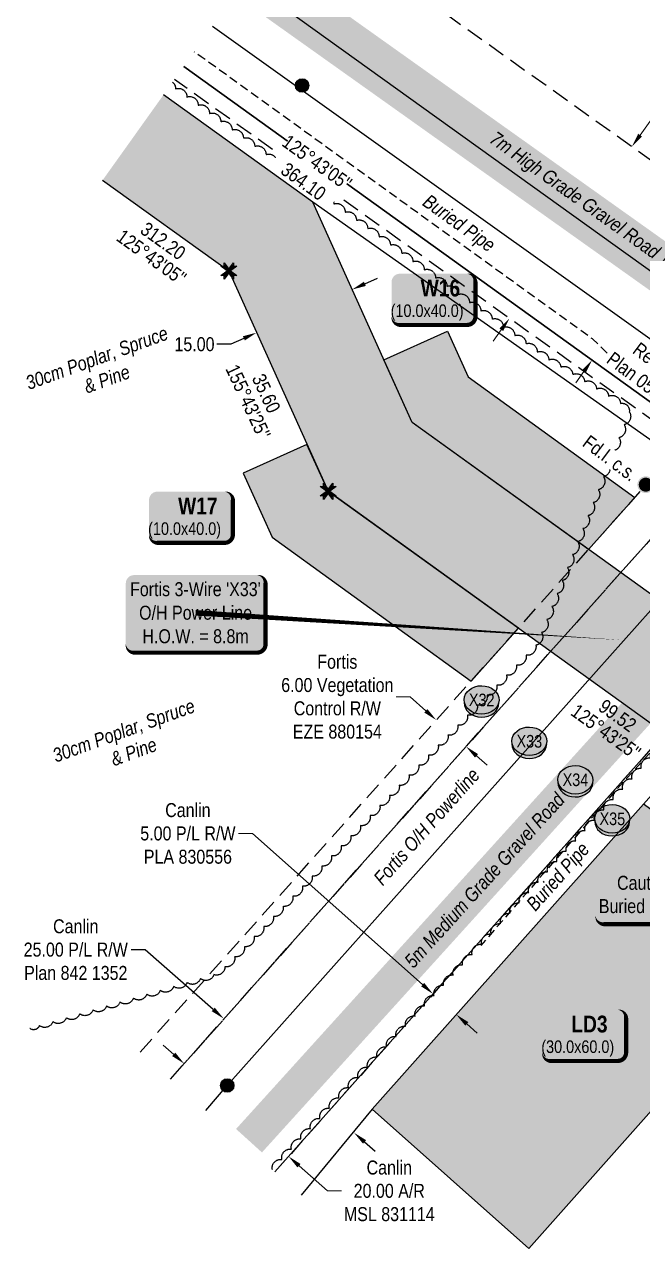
# Model space of a CAD drawing. Extents: x 616011 to 624727, y 5824635 to 5831187.
# Drawn here: x 618796 to 619238, y 5825512 to 5826388 of the extents above; entities that cross this region are included whole.
import ezdxf
from ezdxf.enums import TextEntityAlignment as Align

# ---------------------------------------------------------------- set-up
doc = ezdxf.new("R2010")
doc.units = 0
doc.header["$LTSCALE"] = 5
doc.header["$PDSIZE"] = 0.5
for name, pattern in [('0', [1, 1, 0]), ('foc-ACCESSROAD', [3.75, 2.5, -1.25]), ('foc-FLOWLINE', [3.75, 2.5, -1.25]), ('POWERLINE5', [7.799999999999997, 2.399999999999999, -0.6, 0.6, -0.6, 0.6, -0.6, 2.399999999999999]), ('UG_PIPE', [1.875, 1.25, -0.625])]:
    doc.linetypes.add(name, pattern=pattern)
doc.layers.get('Defpoints').update_dxf_attribs({"color": 9})
for name, color, linetype in [('AS-PIPE-UG', 44, 'UG_PIPE'), ('AS-POWER', 104, 'foc-POWER'), ('AS-POWER-EXISTING', 72, 'POWERLINE5'), ('AS-POWER-T', 104, 'Continuous'), ('AS-ROADS', 254, 'Continuous'), ('C-RW', 13, 'Continuous'), ('C-WS', 13, 'foc-ACCESSROAD'), ('DETAIL-T', 7, 'Continuous'), ('F-EZE', 190, 'foc-FLOWLINE'), ('L-BD', 7, 'Continuous'), ('L-MON', 1, 'Continuous'), ('L-MON-T', 1, 'Continuous'), ('P-CROSSINGS', 250, 'Continuous'), ('P-PROPOSED', 10, 'Continuous'), ('P-PROPOSED-H', 21, 'Continuous'), ('P-TEMP-BLOCKS', 250, 'Continuous'), ('P-TEMP-H', 41, 'Continuous'), ('P-TEMP_WORKSPACE', 46, 'Continuous'), ('P-TXT', 4, 'Continuous'), ('T-BUSH', 110, '0'), ('T-BUSH-T', 110, 'Continuous')]:
    doc.layers.add(name, color=color, linetype=linetype)
for name, color, linetype, lineweight in [('C-AR-T', 13, 'Continuous', 9), ('C-RW-T', 13, 'Continuous', 9), ('F-EZE-T', 190, 'Continuous', 9), ('T-TEXT', 48, 'Continuous', 18)]:
    doc.layers.add(name, color=color, linetype=linetype, lineweight=lineweight)
doc.styles.add('80', font='ARIALN.TTF', dxfattribs={"height": 10})
doc.styles.add('80CG', font='ARIALN.TTF', dxfattribs={"height": 10})
doc.styles.add('80L', font='ARIALN.TTF', dxfattribs={"height": 10})
doc.styles.add('80LS', font='ARIALNI.TTF', dxfattribs={"height": 10})
doc.styles.add('BOLD', font='ARIALNB.TTF')
doc.styles.add('Crossing', font='ARIALN.TTF', dxfattribs={"height": 10})
doc.styles.add('foc-LtypeFont', font='ARIALN.TTF', dxfattribs={"height": 7.349999999999999})
doc.linetypes.add('foc-POWER', pattern='A,6,-1,["P",foc-LtypeFont,S=0.2,R=0,X=-0.625,Y=-0.75],-1.239999999999999,4', length=12.24)
doc.dimstyles.new('Compass 5 000', dxfattribs={"dimscale": 5, "dimtxt": 9, "dimasz": 2, "dimexe": 0.2, "dimexo": 0.0625, "dimgap": 0.5, "dimtad": 0, "dimtih": 1, "dimtoh": 1, "dimzin": 0, "dimdsep": 46, "dimtxsty": '80CG', "dimcen": 0.1, "dimse1": 1, "dimse2": 1, "dimclrd": 256, "dimclrt": 256, "dimaunit": 1, "dimadec": 4, "dimazin": 0, "dimtfac": 0.06, "dimtofl": 0, "dimtmove": 0, "dimatfit": 1, "dimfxl": 0.2, "dimtolj": 1, "dimtzin": 0, "dimlwd": -1, "dimarcsym": 0})

# ---------------------------------------------------------------- blocks, each defined once
blk = doc.blocks.new('*D152')
at = {"layer": 'C-RW', "transparency": 16777216}
for p, q in [((618882.4409046075, 5825726.257462217), (618872.4409046071, 5825726.257462217)), ((618931.2733666138, 5825683.487928683), (618882.4409046075, 5825726.257462217)), ((619039.4724901356, 5825588.722564588), (619046.995116286, 5825582.133930754))]:
    blk.add_line(p, q, dxfattribs=at)
for points in [[(618932.371472253, 5825684.741699709), (618930.1752609746, 5825682.234157658), (618938.7959927637, 5825676.899294849)], [(619040.5705957748, 5825589.976335614), (619038.3743844964, 5825587.468793564), (619031.9498639852, 5825595.311198423)]]:
    blk.add_solid(points, dxfattribs=at)
at = {"layer": 'Defpoints', "color": 0, "transparency": 16777216}
for p in [(618920.7942256103, 5825656.345631109), (619031.9498639852, 5825595.311198423), (619013.9480968318, 5825574.757534682)]:
    blk.add_point(p, dxfattribs=at)
at = {"layer": 'C-RW', "transparency": 16777216, "insert": (618832.9013411696, 5825726.257462217), "char_height": 10, "attachment_point": 5, "style": '80CG'}
blk.add_mtext('\\A1;Canlin\\P25.00 P/L R/W\\PPlan 842 1352', dxfattribs=at)
blk = doc.blocks.new('*U81')
h = blk.add_hatch(color=50)
edge = h.paths.add_edge_path()
edge.add_line((-28.99999999999998, -20), (28.99999999999998, -20))
edge.add_arc((28.99999999999999, -13.99999999999999), 6.000000000000007, 269.9999999999999, 359.9999999999999)
edge.add_line((34.99999999999999, -14), (34.99999999999999, 12.5))
edge.add_arc((28.99999999999999, 12.49999999999999), 6.000000000000007, 6.785183320455494e-14, 90.00000000000007)
edge.add_line((28.99999999999998, 18.5), (-28.99999999999998, 18.5))
edge.add_arc((-28.99999999999999, 12.49999999999999), 6.000000000000007, 89.99999999999993, 179.9999999999999)
edge.add_line((-34.99999999999999, 12.5), (-34.99999999999999, -14))
edge.add_arc((-28.99999999999999, -13.99999999999999), 6.000000000000007, 180, 270.0000000000001)
at = {"color": 240, "flags": 128}
blk.add_lwpolyline([(-28.99999999999998, -20, 3, 3, 0), (28.99999999999998, -20, 3, 3, 0.4142135623730951), (34.99999999999999, -14, 3, 3, 0), (34.99999999999999, 12.5, 3, 0, 0.4142135623730951), (28.99999999999998, 18.5, 0, 0, 0), (-28.99999999999998, 18.5, 0, 0, 0.4142135623730951), (-34.99999999999999, 12.5, 0, 0, 0), (-34.99999999999999, -14, 0, 3, 0.4142135623730951)], format="xyseb", close=True, dxfattribs=at)
at = {"color": 240, "style": '80'}
blk.add_attdef('ENTER_TEXT_001', (-26.84515688949523, -4.918144611186903), '', height=10, dxfattribs=at)
blk = doc.blocks.new('*U90')
h = blk.add_hatch(color=191)
edge = h.paths.add_edge_path()
edge.add_line((-23.99999999999999, -18.16016063373536), (23.99999999999998, -18.16016063373536))
edge.add_arc((23.99999999999998, -12.16016063373536), 6, 270, 360)
edge.add_line((29.99999999999998, -12.16016063373536), (29.99999999999998, 12.5))
edge.add_arc((23.99999999999998, 12.5), 6, 0, 90)
edge.add_line((23.99999999999998, 18.5), (-23.99999999999998, 18.5))
edge.add_arc((-23.99999999999998, 12.5), 6, 90, 180)
edge.add_line((-29.99999999999998, 12.5), (-29.99999999999999, -12.16016063373536))
edge.add_arc((-23.99999999999999, -12.16016063373536), 6, 180, 270)
at = {"color": 250, "flags": 128}
blk.add_lwpolyline([(-23.99999999999999, -18.16016063373536, 3, 3, 0), (23.99999999999998, -18.16016063373536, 3, 3, 0.414213562373095), (29.99999999999998, -12.16016063373536, 3, 3, 0), (29.99999999999998, 12.5, 3, 0, 0.414213562373095), (23.99999999999998, 18.5, 0, 0, 0), (-23.99999999999998, 18.5, 0, 0, 0.414213562373095), (-29.99999999999998, 12.5, 0, 0, 0), (-29.99999999999999, -12.16016063373536, 0, 3, 0.414213562373095)], format="xyseb", close=True, dxfattribs=at)
at = {"flags": 128}
blk.add_lwpolyline([(-23.43896079935862, 14.38076250546212, 0, 7.499999999999999, 0), (-3.398394867633904e-15, -9.860761315262648e-32, 0, 0, 0)], format="xyseb", dxfattribs=at)
at = {"color": 250}
for tag, p, height, style in [('TEMP_AREA_W1_001', (-9.212824010914055, 2.244292974654144), 12, 'BOLD'), ('ENTER_TEXT_001', (-30.65893587994544, -12.47010782646594), 9, '80')]:
    blk.add_attdef(tag, p, '', height=height, dxfattribs=dict(at, style=style))
blk = doc.blocks.new('*U97')
h = blk.add_hatch(color=191)
edge = h.paths.add_edge_path()
edge.add_line((-23.99999999999999, -18.16016063373536), (23.99999999999998, -18.16016063373536))
edge.add_arc((23.99999999999998, -12.16016063373536), 6, 270, 360)
edge.add_line((29.99999999999998, -12.16016063373536), (29.99999999999998, 12.5))
edge.add_arc((23.99999999999998, 12.5), 6, 0, 90)
edge.add_line((23.99999999999998, 18.5), (-23.99999999999998, 18.5))
edge.add_arc((-23.99999999999998, 12.5), 6, 90, 180)
edge.add_line((-29.99999999999998, 12.5), (-29.99999999999999, -12.16016063373536))
edge.add_arc((-23.99999999999999, -12.16016063373536), 6, 180, 270)
at = {"color": 250, "flags": 128}
blk.add_lwpolyline([(-23.99999999999999, -18.16016063373536, 3, 3, 0), (23.99999999999998, -18.16016063373536, 3, 3, 0.414213562373095), (29.99999999999998, -12.16016063373536, 3, 3, 0), (29.99999999999998, 12.5, 3, 0, 0.414213562373095), (23.99999999999998, 18.5, 0, 0, 0), (-23.99999999999998, 18.5, 0, 0, 0.414213562373095), (-29.99999999999998, 12.5, 0, 0, 0), (-29.99999999999999, -12.16016063373536, 0, 3, 0.414213562373095)], format="xyseb", close=True, dxfattribs=at)
at = {"flags": 128}
blk.add_lwpolyline([(-16.64844930622732, 12.98019565401473, 0, 7.5, 0), (-3.398394867633905e-15, -1.97215226305253e-31, 0, 0, 0)], format="xyseb", dxfattribs=at)
at = {"color": 250}
for tag, p, height, style in [('TEMP_AREA_W1_001', (-9.212824010914055, 2.244292974654144), 12, 'BOLD'), ('ENTER_TEXT_001', (-30.65893587994544, -12.47010782646594), 9, '80')]:
    blk.add_attdef(tag, p, '', height=height, dxfattribs=dict(at, style=style))
blk = doc.blocks.new('*D168')
at = {"layer": 'C-AR-T', "transparency": 16777216}
for p, q in [((619236.5455270265, 5826308.983645449), (619254.3902156819, 5826334.003450796)), ((619254.3902156819, 5826334.003450796), (619264.3902156823, 5826334.003450796)), ((619137.2798714023, 5826169.804563696), (619131.4732225207, 5826161.663136993))]:
    blk.add_line(p, q, dxfattribs=at)
for points in [[(619235.1886225762, 5826309.951420262), (619237.9024314769, 5826308.015870636), (619230.7388781449, 5826300.842218746)], [(619135.922966952, 5826170.77233851), (619138.6367758526, 5826168.836788883), (619143.0865202844, 5826177.945990399)]]:
    blk.add_solid(points, dxfattribs=at)
at = {"layer": 'Defpoints', "color": 0, "transparency": 16777216}
for p in [(619243.0877073742, 5826292.034755627), (619143.0865202844, 5826177.945990399), (619155.4353495142, 5826169.138527279)]:
    blk.add_point(p, dxfattribs=at)
at = {"layer": 'C-AR-T', "transparency": 16777216, "insert": (619292.3370096791, 5826334.003450796), "char_height": 10, "attachment_point": 5, "style": '80CG'}
blk.add_mtext('\\A1;Canlin\\P30.18 A/R\\PMSL 4465\\P(Expired)', dxfattribs=at)
blk = doc.blocks.new('*D173')
at = {"layer": 'C-AR-T', "transparency": 16777216}
for p, q in [((618902.9913668954, 5825651.370623374), (618895.5177129954, 5825658.014755927)), ((618992.6094758613, 5825571.699474148), (619012.8884667121, 5825553.671304118)), ((619012.8884667121, 5825553.671304118), (619022.8884667121, 5825553.671304117))]:
    blk.add_line(p, q, dxfattribs=at)
for points in [[(618904.0987223214, 5825652.616232358), (618901.8840114698, 5825650.125014391), (618910.4650207954, 5825644.726490821)], [(618993.7168312874, 5825572.945083132), (618991.5021204357, 5825570.453865165), (618985.1358219613, 5825578.343606701)]]:
    blk.add_solid(points, dxfattribs=at)
at = {"layer": 'Defpoints', "color": 0, "transparency": 16777216}
for p in [(618917.7952951002, 5825652.971951414), (618992.4660962652, 5825586.589067293), (618985.1358219613, 5825578.343606701)]:
    blk.add_point(p, dxfattribs=at)
at = {"layer": 'C-AR-T', "transparency": 16777216, "insert": (619057.1620001369, 5825553.671304118), "char_height": 10, "attachment_point": 5, "style": '80CG'}
blk.add_mtext('\\A1;Canlin\\P20.00 A/R\\PMSL 831114', dxfattribs=at)
blk = doc.blocks.new('*D228')
at = {"layer": 'C-RW-T', "transparency": 16777216}
for p, q in [((619252.5583093464, 5826218.113626015), (619296.6500020376, 5826279.420198083)), ((619296.6500020376, 5826279.420198083), (619306.6500020372, 5826279.420198083)), ((619196.3512686682, 5826139.961466737), (619190.5124990484, 5826131.843045133))]:
    blk.add_line(p, q, dxfattribs=at)
for points in [[(619251.2052390794, 5826219.086754286), (619253.9113796134, 5826217.140497746), (619246.7195397271, 5826209.995204412)], [(619194.9981984012, 5826140.934595007), (619197.7043389352, 5826138.988338467), (619202.1900382875, 5826148.07988834)]]:
    blk.add_solid(points, dxfattribs=at)
at = {"layer": 'Defpoints', "color": 0, "transparency": 16777216}
for p in [(619247.4224675167, 5826209.489658676), (619202.1900382875, 5826148.07988834), (619202.8929660772, 5826147.574342604)]:
    blk.add_point(p, dxfattribs=at)
at = {"layer": 'C-RW-T', "transparency": 16777216, "insert": (619345.7359501948, 5826279.420198083), "char_height": 10, "attachment_point": 5, "style": '80CG'}
blk.add_mtext('\\A1;Canlin\\P15.24 P/L R/W^JPlan 2945 RS\\PPLA 3687', dxfattribs=at)
blk = doc.blocks.new('*D232')
at = {"layer": 'C-RW-T', "transparency": 16777216}
for p, q in [((618959.4015019774, 5825809.379443908), (618949.4015019774, 5825809.379443908)), ((619081.0215622, 5825701.251440927), (618959.4015019774, 5825809.379443908)), ((619112.5771606802, 5825673.196498016), (619120.050604437, 5825666.552129091))]:
    blk.add_line(p, q, dxfattribs=at)
for points in [[(619082.1289570215, 5825702.497014888), (619079.914167379, 5825700.005866968), (619088.4950059569, 5825694.607072003)], [(619113.6845555017, 5825674.442071976), (619111.4697658592, 5825671.950924056), (619105.1037169229, 5825679.840866941)]]:
    blk.add_solid(points, dxfattribs=at)
at = {"layer": 'Defpoints', "color": 0, "transparency": 16777216}
for p in [(619088.4950059569, 5825694.607072003), (619086.6168845184, 5825692.494601263), (619103.2255954854, 5825677.728396202)]:
    blk.add_point(p, dxfattribs=at)
at = {"layer": 'C-RW-T', "transparency": 16777216, "insert": (618913.1156902448, 5825809.379443908), "char_height": 10, "attachment_point": 5, "style": '80CG'}
blk.add_mtext('\\A1;Canlin\\P5.00 P/L R/W\\PPLA 830556', dxfattribs=at)
blk = doc.blocks.new('*D296')
at = {"layer": 'Defpoints', "color": 0, "transparency": 16777216}
for p in [(619090.4151313445, 5825890.097072142), (619090.7923565395, 5825890.521435753), (619111.7344414056, 5825871.145916381)]:
    blk.add_point(p, dxfattribs=at)
at = {"layer": 'F-EZE-T', "transparency": 16777216}
for p, q in [((619072.028830654, 5825907.200704485), (619062.028830654, 5825907.200704485)), ((619083.3183778846, 5825897.165202988), (619072.028830654, 5825907.200704485)), ((619119.5856452556, 5825864.926512757), (619127.0596239106, 5825858.282745523))]:
    blk.add_line(p, q, dxfattribs=at)
for points in [[(619084.425672424, 5825898.410866097), (619082.2110833451, 5825895.919539878), (619090.7923565395, 5825890.521435753)], [(619120.6929397951, 5825866.172175867), (619118.4783507162, 5825863.680849649), (619112.1116666007, 5825871.570279992)]]:
    blk.add_solid(points, dxfattribs=at)
at = {"layer": 'F-EZE-T', "transparency": 16777216, "insert": (619020.0029097805, 5825907.200704485), "char_height": 10, "attachment_point": 5, "style": '80CG'}
blk.add_mtext('\\A1;Fortis\\P6.00 Vegetation\\PControl R/W\\PEZE 880154', dxfattribs=at)
blk = doc.blocks.new('*D141')
at = {"layer": 'Defpoints', "color": 0, "transparency": 16777216}
for p in [(619033.283327227, 5826192.567243824), (618962.2524068486, 5826167.705254971), (618964.940854304, 5826161.744273706)]:
    blk.add_point(p, dxfattribs=at)
at = {"layer": 'P-TXT', "transparency": 16777216}
for p, q in [((619039.7106546187, 5826202.639508215), (619048.8264294653, 5826206.750791341)), ((618943.7619734718, 5826159.365930228), (618933.7619734718, 5826159.365930228)), ((618953.1366320015, 5826163.593971846), (618943.7619734718, 5826159.365930228))]:
    blk.add_line(p, q, dxfattribs=at)
for points in [[(619039.0254407644, 5826204.158804024), (619040.3958684732, 5826201.120212407), (619030.5948797716, 5826198.528225088)], [(618952.4514181472, 5826165.113267655), (618953.821845856, 5826162.074676038), (618962.2524068486, 5826167.705254971)]]:
    blk.add_solid(points, dxfattribs=at)
at = {"layer": 'P-TXT', "transparency": 16777216, "insert": (618917.8240471419, 5826159.365930229), "char_height": 10, "attachment_point": 5, "style": '80CG'}
blk.add_mtext('\\A1;15.00', dxfattribs=at)
blk = doc.blocks.new('*U34')
h = blk.add_hatch(color=255)
edge = h.paths.add_edge_path()
edge.add_line((-43.99999999999999, -28.5), (43.99999999999999, -28.5))
edge.add_arc((43.99999999999999, -22.5), 6, 270, 360)
edge.add_line((49.99999999999999, -22.5), (49.99999999999999, 21))
edge.add_arc((43.99999999999999, 21), 6, 0, 90)
edge.add_line((43.99999999999999, 27), (-43.99999999999999, 27))
edge.add_arc((-43.99999999999999, 21), 6, 90, 180)
edge.add_line((-49.99999999999999, 21), (-49.99999999999999, -22.5))
edge.add_arc((-43.99999999999999, -22.5), 6, 180, 270)
at = {"color": 104, "flags": 128}
blk.add_lwpolyline([(-43.99999999999999, -28.5, 3, 3, 0), (43.99999999999999, -28.5, 3, 3, 0.414213562373095), (49.99999999999999, -22.5, 3, 3, 0), (49.99999999999999, 21, 3, 0, 0.414213562373095), (43.99999999999999, 27, 0, 0, 0), (-43.99999999999999, 27, 0, 0, 0.414213562373095), (-49.99999999999999, 21, 0, 0, 0), (-49.99999999999999, -22.5, 0, 3, 0.414213562373095)], format="xyseb", close=True, dxfattribs=at)
at = {"color": 104, "style": '80'}
blk.add_attdef('ENTER_TEXT_001', (-26.84515688949523, -4.918144611186903), '', height=10, dxfattribs=at)
blk = doc.blocks.new('xing2')
h = blk.add_hatch(color=50)
h.dxf.hatch_style = 1
edge = h.paths.add_edge_path()
edge.add_ellipse((0, 0), major_axis=(-12.5, 0), ratio=0.8162973455633619, start_angle=0, end_angle=360)
h = blk.add_hatch(color=250)
h.dxf.hatch_style = 1
edge = h.paths.add_edge_path()
edge.add_ellipse((0, -2.047489049626165), major_axis=(-12.5, 0), ratio=0.8162973455633619, start_angle=0, end_angle=180)
edge.add_line((12.5, -2.047489049626165), (12.5, 0))
edge.add_ellipse((0, 0), major_axis=(-12.5, 0), ratio=0.8162973455633619, start_angle=0, end_angle=180, ccw=False)
edge.add_line((-12.5, 0), (-12.5, -2.047489049626165))
at = {"color": 250}
blk.add_ellipse((0, 0), major_axis=(-12.5, 0), ratio=0.8162973455633619, dxfattribs=at)
blk.add_ellipse((0, -2.047489049626165), major_axis=(-12.5, 0), ratio=0.8162973455633619, start_param=0, end_param=3.141592653589793, dxfattribs=at)
at = {"color": 250, "style": 'Crossing'}
blk.add_attdef('CROSSING', text='', height=9, dxfattribs=at).set_placement((0.08916442567715421, 0.0199513138486509), align=Align.MIDDLE_CENTER)
at = {"color": 250, "style": 'Crossing', "flags": 1}
for tag, p in [('OWNER', (0.08916442567715421, -12.49201765665748)), ('DESCRIPTION', (0.08916442567715421, -25.770021277247)), ('LOCATION', (0.08916442567715421, -39.30337514164421)), ('DWG_REF', (0.08916442567715421, -52.83672900604233))]:
    blk.add_attdef(tag, text='', height=9, dxfattribs=at).set_placement(p, align=Align.MIDDLE_CENTER)
blk = doc.blocks.new('TEMP')
h = blk.add_hatch(color=255)
h.dxf.hatch_style = 1
h.paths.add_polyline_path([(-5.274161e-10, 0.2514284397220763), (-0.6656854269836912, 1.152061669657268), (-0.6656854269836914, 0.6656854303339061), (-1.152061663105632, 0.6656854303339061), (-0.2514284404497629, 5.273253e-10), (-1.152061661774314, -0.665685419564579), (-0.6656854224511335, -0.6656854195645793), (-0.6656854224511335, -1.152061655686338), (-5.273251e-10, -0.2514284436956587), (0.6656854183820542, -1.152061663420681), (0.6656854183820542, -0.6656854208922597), (1.152061656810019, -0.6656854053035205), (0.2514284429676993, 5.273253e-10), (1.152061671303363, 0.6656854258011663), (0.6656854287749412, 0.6656854258011663), (0.6656854131859291, 1.15206166422904)])
h.paths.add_polyline_path([(0.5656854229146121, 0.8485281473411305), (0.5656854319800914, 0.5656854258011663), (0.8485281444547581, 0.5656854258011663), (0.0831890339399251, 0), (0.8485281399220186, -0.5656854150320215), (0.5656854183820542, -0.5656854240973189), (0.5656854183820542, -0.8485281365719859), (0, -0.08318903609469999), (-0.5656854224511337, -0.8485281320390644), (-0.5656854224511337, -0.5656854195645792), (-0.8485281349258001, -0.5656854195645794), (-0.0831890328488955, 0), (-0.8485281394583584, 0.5656854303339058), (-0.5656854269836913, 0.5656854303339061), (-0.5656854269836913, 0.8485281428085727), (0, 0.0831890306941206)], flags=16)
h = blk.add_hatch(color=1)
h.dxf.hatch_style = 1
h.paths.add_polyline_path([(0, 0.0831890306941205), (-0.5656854269836911, 0.8485281428085727), (-0.5656854269836912, 0.5656854303339061), (-0.8485281394583578, 0.5656854303339061), (-0.0831890328488953, -1e-16), (-0.8485281349258001, -0.5656854195645793), (-0.5656854224511337, -0.5656854195645793), (-0.5656854224511337, -0.848528132039064), (0, -0.08318903609469999), (0.5656854183820542, -0.8485281365719856), (0.5656854183820542, -0.5656854240973191), (0.8485281399220184, -0.5656854150320213), (0.0831890339399251, -1e-16), (0.8485281444547581, 0.5656854258011663), (0.5656854319800914, 0.5656854258011663), (0.5656854229146121, 0.8485281473411308)])
at = {"color": 1}
for p, q in [((-0.0831890328488953, 0), (0.0831890339399252, 0)), ((0, 0.0831890306941205), (0, -0.08318903609469999))]:
    blk.add_line(p, q, dxfattribs=at)
at = {"color": 255, "flags": 128}
blk.add_lwpolyline([(-0.251428440449763, 5.27325e-10), (-1.152061663105632, 0.6656854303339061), (-0.6656854269836914, 0.6656854303339061), (-0.6656854269836914, 1.152061669657268), (-5.274159999999999e-10, 0.2514284397220763), (0.6656854131859291, 1.15206166422904), (0.6656854287749412, 0.6656854258011663), (1.152061671303363, 0.6656854258011663), (0.2514284429676991, 5.27325e-10), (1.152061656810019, -0.6656854053035204), (0.6656854183820542, -0.6656854208922596), (0.6656854183820542, -1.152061663420681), (-5.27325e-10, -0.2514284436956586), (-0.6656854224511335, -1.152061655686338), (-0.6656854224511335, -0.6656854195645793), (-1.152061661774314, -0.6656854195645793)], close=True, dxfattribs=at)
at = {"color": 1, "flags": 128}
blk.add_lwpolyline([(-0.0831890328488953, 0), (-0.8485281394583578, 0.5656854303339061), (-0.5656854269836913, 0.5656854303339061), (-0.5656854269836913, 0.8485281428085727), (0, 0.0831890306941205), (0.5656854229146121, 0.8485281473411305), (0.5656854319800914, 0.5656854258011663), (0.8485281444547581, 0.5656854258011663), (0.0831890339399252, 0), (0.8485281399220184, -0.5656854150320214), (0.5656854183820542, -0.5656854240973189), (0.5656854183820542, -0.8485281365719856), (0, -0.08318903609469999), (-0.5656854224511335, -0.848528132039064), (-0.5656854224511335, -0.5656854195645792), (-0.8485281349258001, -0.5656854195645792)], close=True, dxfattribs=at)
blk = doc.blocks.new('POWERPOLE')
h = blk.add_hatch(color=255)
edge = h.paths.add_edge_path()
edge.add_arc((0, 0), 0.9600000000000002, 0, 360)
at = {"linetype": 'Continuous'}
for p, q in [((0.678822509938982, -0.678822509938982), (-0.678822509938982, 0.678822509938982)), ((-0.678822509938982, -0.678822509938982), (0.678822509938982, 0.678822509938982))]:
    blk.add_line(p, q, dxfattribs=at)
blk.add_circle((0, 0), 0.9600000000000002, dxfattribs=at)
blk = doc.blocks.new('fdia')
at = {"color": 255, "const_width": 1}
blk.add_lwpolyline([(-0.5, 0, 1), (0.5, 0, 1)], format="xyb", close=True, dxfattribs=at)
blk = doc.blocks.new('Fdiaa')
blk.add_blockref('fdia', (0, 0))
blk = doc.blocks.new('fdib')
at = {"color": 1, "const_width": 1.6}
blk.add_lwpolyline([(-0.3999999999996362, 0, 0.9999999999999998), (0.3999999999996362, 0, 1)], format="xyb", close=True, dxfattribs=at)
at = {"color": 1}
blk.add_circle((0, 0), 0.8, dxfattribs=at)
blk = doc.blocks.new('Fdibb')
blk.add_blockref('fdib', (0, 0))
blk = doc.blocks.new('fdicc')
for name in ['Fdibb', 'Fdiaa']:
    blk.add_blockref(name, (0, 0))
blk = doc.blocks.new('FDI')
blk.add_blockref('fdicc', (0, 0))

msp = doc.modelspace()

# ---------------------------------------------------------------- hatches: boundary and pattern name
at = {"layer": 'AS-ROADS'}
h = msp.add_hatch(color=256, dxfattribs=at)
h.dxf.hatch_style = 1
edge = h.paths.add_edge_path()
edge.add_line((619735.1523851779, 5825848.751365203), (619755.4901592046, 5825877.236172318))
edge.add_line((619755.4901592046, 5825877.23617231), (619377.9305578265, 5826145.242130741))
edge.add_line((619377.9305578265, 5826145.242130741), (618966.9332777235, 5826437.730992653))
edge.add_line((618966.9332777235, 5826437.730992653), (618946.6098331815, 5826409.236099456))
edge.add_line((618946.6098331824, 5826409.236099463), (619357.6455138787, 5826116.719909518))
edge.add_arc((619367.7940174525, 5826130.980309402), 17.50288918608224, 234.5622035235367, 234.6314328264237)
edge.add_line((619357.6627518273, 5826116.707657701), (619735.1523851779, 5825848.751365201))
h = msp.add_hatch(color=256, dxfattribs=at)
h.dxf.hatch_style = 1
edge = h.paths.add_edge_path()
edge.add_line((618966.0875502517, 5825581.207129604), (619136.9975502519, 5825769.927129604))
edge.add_line((619136.9975502519, 5825769.92712961), (619281.6030156174, 5825929.72950587))
edge.add_line((619281.603015617, 5825929.729505862), (619340.869907465, 5825991.340454436))
edge.add_line((619340.8699074648, 5825991.340454436), (619435.8168574456, 5826078.431238449))
edge.add_line((619435.816857446, 5826078.431238449), (619418.917829532, 5826096.854670691))
edge.add_line((619418.9178295317, 5826096.854670699), (619323.682829531, 5826009.499670699))
edge.add_arc((619332.1323434934, 5826000.287954583), 12.50000000030686, 132.5288309984537, 136.1109375330897)
edge.add_line((619323.123800166, 5826008.9537579), (619263.4538001659, 5825946.923757898))
edge.add_arc((619272.4623434828, 5825938.257954567), 12.49999999918378, 136.1109374690308, 137.8579968210868)
edge.add_line((619263.1937915329, 5825946.645084272), (619118.467136726, 5825786.708779537))
edge.add_line((619118.4671367258, 5825786.708779535), (618947.5571367256, 5825597.988779536))
edge.add_line((618947.5571367256, 5825597.988779544), (618966.0875502515, 5825581.20712961))
at = {"layer": 'P-PROPOSED-H'}
h = msp.add_hatch(color=256, dxfattribs=at)
h.dxf.hatch_style = 1
h.paths.add_polyline_path([(618852.088988358, 5826276.727222428), (618942.3554991357, 5826211.821830092), (619013.4501663878, 5826054.186619957), (619417.2787418144, 5825763.746924391), (619539.710967065, 5825751.474190819), (619622.9469888442, 5825691.609569303), (619666.5114773491, 5825752.625563629), (619567.1771493909, 5825824.068333474), (619444.7449241315, 5825836.341067046), (619073.5336493585, 5826103.3219005), (619002.4370926893, 5826260.961299966), (618895.6229779324, 5826337.765110874)])
at = {"layer": 'P-TEMP-H'}
h = msp.add_hatch(color=256, dxfattribs=at)
h.dxf.hatch_style = 1
h.paths.add_polyline_path([(619199.6985796869, 5826012.58215055), (619073.5336493589, 5826103.3219005), (619053.3137809602, 5826148.154562718), (619098.8754295699, 5826168.703209464), (619113.5893046681, 5826136.078754181), (619232.7499356928, 5826049.77904247)])
h = msp.add_hatch(color=256, dxfattribs=at)
h.dxf.hatch_style = 1
h.paths.add_polyline_path([(619115.7696455704, 5825918.462594727), (619149.4904428071, 5825956.344369871), (619013.4501663877, 5826054.186619954), (618998.3058137415, 5826087.765554992), (618952.7441651286, 5826067.216908239), (618973.3945110771, 5826021.429766261)])
h = msp.add_hatch(color=256, dxfattribs=at)
h.dxf.hatch_style = 1
h.paths.add_polyline_path([(619361.3066737858, 5825742.437398468), (619238.9293304512, 5825830.453057856), (619044.8825382888, 5825612.067538215), (619156.9703391939, 5825512.471748874)])

# ---------------------------------------------------------------- linework, layer by layer
at = {"layer": 'AS-PIPE-UG', "flags": 128}
for points in [[(619529.6573434877, 5825916.892954576), (619494.9373434875, 5825922.222954567), (619470.9273434873, 5825924.70795457), (619453.6473434875, 5825925.737954571), (619438.7323434874, 5825933.00795457), (619404.8773434875, 5825948.27795457), (619379.0073434878, 5825965.177954569), (619360.4123434871, 5825986.272954571), (619314.7623434882, 5826041.952954578), (619305.8973434875, 5826056.412954568), (619265.752343487, 5826102.74795458), (619202.5123434886, 5826163.217954568), (618922.6823434876, 5826365.047954581), (618917.6058768927, 5826368.570520596)], [(619339.4773434871, 5825969.69295458), (619302.2273434876, 5825929.46295458), (619226.0573434876, 5825848.052954576), (619122.7173434873, 5825729.362954578)]]:
    msp.add_lwpolyline(points, dxfattribs=at)
at = {"layer": 'AS-POWER', "flags": 128}
for points in [[(618930.7334800176, 5826386.976339962), (619363.7742799129, 5826077.545339054), (619509.544279912, 5826141.915339044), (619713.8226483596, 5826363.421696684)], [(618925.9749173841, 5825611.237369103), (618941.2423434872, 5825629.102954569), (619351.6673434898, 5826089.857954579), (619472.0673434883, 5826002.482954583), (619719.0327821447, 5825826.17447047)]]:
    msp.add_lwpolyline(points, dxfattribs=at)
at = {"layer": 'C-RW'}
for points in [[(618954.434407277, 5826420.206700563), (619326.0117230495, 5826152.968258328), (619346.4394998844, 5826138.276288404), (619366.8168310924, 5826123.528758871), (619428.1506072264, 5826079.508408702), (619448.5783837456, 5826064.816439006), (619532.3047473291, 5826004.599784604), (619739.8747416378, 5825855.365432827)], [(619695.53052292, 5825793.257528836), (619478.2673434885, 5825949.502954568), (619396.9705534442, 5826007.97681434), (619376.5433236156, 5826022.669386725), (619294.8841138105, 5826081.494425117), (619274.4071751381, 5826096.132248162), (618910.1666751582, 5826358.140238541)], [(618910.1666751582, 5826358.140238541), (619274.407178367, 5826096.132245838), (619294.8841138105, 5826081.494425117), (619315.26163413, 5826066.737534157), (619376.5433246708, 5826022.669387876), (619396.9705534438, 5826007.97681434), (619453.7763425028, 5825967.11845152), (619478.2673434885, 5825949.502954568), (619695.7510815624, 5825793.566440235)], [(619682.9474811842, 5825775.633893314), (619441.3024306428, 5825949.527899369), (619384.680036346, 5825990.191703877), (619364.4996939255, 5826004.688034757), (619282.6700179521, 5826063.468818913), (619260.3150545461, 5826079.519843585), (619258.1485382081, 5826081.074658009), (619002.4370926893, 5826260.961299966), (618895.6229779324, 5826337.765110874)], [(618975.3549678994, 5825567.341610956), (619346.9024508204, 5825985.276875271), (619364.4996939255, 5826004.688034757), (619382.5883173165, 5825992.109733689), (619363.45001333, 5825970.592009548), (619238.9293304508, 5825830.453057856), (619044.8825382885, 5825612.067538215), (618994.0330296956, 5825550.737989144)]]:
    msp.add_lwpolyline(points, dxfattribs=at)
at = {"layer": 'C-WS', "flags": 128}
for points in [[(618991.168926094, 5826471.711069725), (619370.6875380493, 5826201.026585697), (619392.8035684065, 5826185.268006979), (619410.0293171355, 5826171.121952555), (619473.0891490771, 5826127.964776104), (619495.1814038181, 5826112.237643956), (619515.684451127, 5826097.59827097), (619577.0739183133, 5826053.767366654), (619778.7309589799, 5825909.786917438)], [(619690.9804724918, 5825786.884790666), (619392.9688319582, 5825999.636740579), (619372.9426911986, 5826014.011770683), (619290.7872122913, 5826072.604826677), (619268.4862386808, 5826088.5065522), (619266.2023180109, 5826090.137030712), (618903.514844106, 5826348.813905356)], [(618900.6825057537, 5825633.720731768), (619265.4314660728, 5826044.04906623), (619282.6700179521, 5826063.468818913), (619290.7872122913, 5826072.604826677), (619372.9426911986, 5826014.011770683), (619364.4996939255, 5826004.688034757), (619346.9024508204, 5825985.276875271), (618975.3549678994, 5825567.341610956)]]:
    msp.add_lwpolyline(points, dxfattribs=at)
at = {"layer": 'F-EZE', "flags": 128}
msp.add_lwpolyline([(618878.9899731667, 5825653.004028455), (619259.7149097607, 5826079.950541361), (619267.9365453771, 5826089.005649294), (619290.7872122913, 5826072.604826677), (619282.6700179521, 5826063.468818913), (619265.424734667, 5826044.062411192), (618900.6769552836, 5825633.725665785)], dxfattribs=at)
at = {"layer": 'P-CROSSINGS', "color": 104, "flags": 128}
msp.add_lwpolyline([(619225.0121707508, 5825947.671186921, 0, 3.998488279999991, 0), (618918.6676899467, 5825967.277075619, 1.999244139999996, 1.999244139999996, 0)], format="xyseb", dxfattribs=at)
at = {"layer": 'P-TEMP_WORKSPACE', "flags": 128}
for points in [[(619115.7696455704, 5825918.462594727), (619149.4904428071, 5825956.344369871), (619013.4501663877, 5826054.186619954), (618998.3058137415, 5826087.765554992), (618952.7441651286, 5826067.216908239), (618973.3945110771, 5826021.429766261)], [(619361.3066737858, 5825742.437398468), (619238.9293304512, 5825830.453057856), (619044.8825382888, 5825612.067538215), (619156.9703391939, 5825512.471748874)]]:
    msp.add_lwpolyline(points, close=True, dxfattribs=at)
at = {"layer": 'T-BUSH', "flags": 128}
for points in [[(618902.1635923936, 5826346.919355774, -0.2249825896621157), (618904.3164679159, 5826342.154753932, -0.52056705), (618912.4022104876, 5826336.27081248, -0.52056705), (618920.4879530593, 5826330.386871018, -0.52056705), (618928.573695631, 5826324.502929562, -0.52056705), (618936.6594382027, 5826318.618988106, -0.52056705), (618944.745180775, 5826312.735046654, -0.52056705), (618952.8309233461, 5826306.851105193, -0.52056705), (618960.9166659177, 5826300.967163736, -0.52056705), (618969.0024084895, 5826295.083222279, -0.52056705), (618977.0881510618, 5826289.199280827, -0.52056705), (618985.1738936328, 5826283.315339366, -0.52056705), (618993.2596362046, 5826277.431397909, -0.52056705), (619001.3453787762, 5826271.547456454, -0.52056705), (619009.4311213479, 5826265.663515002, -0.52056705), (619017.5168639197, 5826259.77957354, -0.52056705), (619025.6026064913, 5826253.895632084, -0.52056705), (619033.688349063, 5826248.011690627, -0.52056705), (619041.7740916348, 5826242.127749175, -0.52056705), (619049.8598342064, 5826236.243807714, -0.52056705), (619057.9455767781, 5826230.359866257, -0.52056705), (619066.0313193498, 5826224.475924801, -0.52056705), (619074.1170619215, 5826218.591983349, -0.52056705), (619082.2028044933, 5826212.708041888, -0.52056705), (619090.2885470649, 5826206.824100431, -0.52056705), (619098.3742896366, 5826200.940158979, -0.52056705), (619106.4600322084, 5826195.056217522, -0.52056705), (619114.5457747806, 5826189.172276061, -0.52056705), (619122.6315173517, 5826183.288334604, -0.52056705), (619130.7172599233, 5826177.404393153, -0.52056705), (619138.8030024951, 5826171.520451692, -0.52056705), (619146.8887450674, 5826165.636510235, -0.52056705), (619154.9744876385, 5826159.752568779, -0.52056705), (619163.0602302102, 5826153.868627327, -0.52056705), (619171.2955056751, 5826148.209415733, -0.52056705), (619179.845926068, 5826143.023828871, -0.52056705), (619188.3963464609, 5826137.838242004, -0.52056705), (619196.9467668538, 5826132.652655141, -0.52056705), (619205.4971872467, 5826127.467068279, -0.52056705), (619214.0476076395, 5826122.281481417, -0.52056705), (619222.5980280329, 5826117.09589456, -0.52056705), (619228.8304207807, 5826111.131864673, -0.52056705), (619225.142995765, 5826101.836548817, -0.52056705), (619221.4555707492, 5826092.541232967, -0.52056705), (619217.7681457335, 5826083.245917117, -0.52056705), (619214.0807207178, 5826073.950601271, -0.52056705), (619210.3932957022, 5826064.655285417, -0.52056705), (619206.7058706864, 5826055.359969567, -0.52056705), (619203.0184456707, 5826046.064653722, -0.52056705), (619199.3310206556, 5826036.769337866, -0.52056705), (619195.6435956393, 5826027.474022017, -0.52056705), (619191.9561706235, 5826018.178706166, -0.52056705), (619188.2687456078, 5826008.88339032, -0.52056705), (619184.5813205921, 5825999.588074466, -0.52056705), (619180.8938955764, 5825990.292758616, -0.52056705), (619177.2064705606, 5825980.997442766, -0.52056705), (619173.5190455449, 5825971.70212692, -0.52056705), (619169.8316205292, 5825962.406811066, -0.52056705), (619166.144195514, 5825953.111495215, -0.52056705), (619162.019629936, 5825944.099783096, -0.52056705), (619155.0341632465, 5825936.944138113, -0.52056705), (619148.0486965559, 5825929.78849313, -0.52056705), (619141.0632298659, 5825922.632848148, -0.52056705), (619134.0777631758, 5825915.47720317, -0.52056705), (619127.0922964857, 5825908.321558182, -0.52056705), (619120.1068297956, 5825901.165913199, -0.52056705), (619113.1213631056, 5825894.010268216, -0.52056705), (619106.1358964156, 5825886.854623233, -0.52056705), (619099.1504297255, 5825879.698978255, -0.52056705), (619092.1649630355, 5825872.543333272, -0.52056705), (619085.1794963455, 5825865.387688284, -0.52056705), (619078.1940296553, 5825858.232043301, -0.52056705), (619071.2085629653, 5825851.076398319, -0.52056705), (619064.2665889276, 5825843.878657877, -0.52056705), (619057.342766247, 5825836.663349187, -0.52056705), (619050.4189435653, 5825829.448040498, -0.52056705), (619043.4951208843, 5825822.232731814, -0.52056705), (619036.5712982031, 5825815.017423124, -0.52056705), (619029.647475522, 5825807.802114431, -0.52056705), (619022.7236528408, 5825800.586805741, -0.52056705), (619015.7998301598, 5825793.371497052, -0.52056705), (619008.8760074787, 5825786.156188363, -0.52056705), (619001.9521847975, 5825778.940879678, -0.52056705), (618995.0283621164, 5825771.725570984, -0.52056705), (618988.1045394354, 5825764.510262296, -0.52056705), (618981.1807167542, 5825757.294953606, -0.52056705), (618974.2568940731, 5825750.079644917, -0.52056705), (618967.3330713919, 5825742.864336233, -0.52056705), (618960.4092487108, 5825735.649027543, -0.52056705), (618953.4854260298, 5825728.433718849, -0.52056705), (618946.5616033486, 5825721.21841016, -0.52056705), (618939.6377806675, 5825714.003101471, -0.52056705), (618931.7328084516, 5825708.406360677, -0.52056705), (618922.1330969632, 5825705.605371685, -0.52056705), (618912.5333854747, 5825702.804382692, -0.52056705), (618902.9336739862, 5825700.003393703, -0.52056705), (618893.3339624978, 5825697.20240471, -0.52056705), (618883.7342510093, 5825694.401415718, -0.52056705), (618874.1345395208, 5825691.600426725, -0.52056705), (618864.5348280324, 5825688.799437732, -0.52056705), (618854.9351165439, 5825685.99844874, -0.52056705), (618845.3354050554, 5825683.197459746, -0.52056705), (618835.735693567, 5825680.396470749, -0.52056705), (618826.1359820785, 5825677.595481756, -0.52056705), (618816.5362705899, 5825674.794492763, -0.52056705), (618806.9365591015, 5825671.993503771, -0.52056705), (618799.9770467908, 5825669.962868016)], [(618973.5175386419, 5825568.887783334, -0.52056705), (618980.3221505408, 5825576.215624547, -0.52056705), (618987.1267624397, 5825583.543465763, -0.52056705), (618993.9313743386, 5825590.871306986, -0.52056705), (619000.7359862375, 5825598.199148198, -0.52056705), (619007.5405981364, 5825605.526989415, -0.52056705), (619014.3452100353, 5825612.854830638, -0.52056705), (619021.1498219342, 5825620.18267185, -0.52056705), (619027.9544338331, 5825627.510513067, -0.52056705), (619034.7590457326, 5825634.838354284, -0.52056705), (619041.5636576309, 5825642.166195506, -0.52056705), (619048.3682695298, 5825649.494036719, -0.52056705), (619055.1728814286, 5825656.821877936, -0.52056705), (619061.9774933276, 5825664.149719158, -0.52056705), (619068.7821052264, 5825671.47756037, -0.52056705), (619075.5867171254, 5825678.805401588, -0.52056705), (619082.3913290242, 5825686.13324281, -0.52056705), (619089.1959409232, 5825693.461084022, -0.52056705), (619096.000552822, 5825700.78892524, -0.52056705), (619102.805164721, 5825708.116766457, -0.52056705), (619109.6097766204, 5825715.444607679, -0.52056705), (619116.4143885187, 5825722.772448892, -0.52056705), (619123.2190004176, 5825730.100290108, -0.52056705), (619130.0064680559, 5825737.443871969, -0.52056705), (619136.7278334871, 5825744.848144165, -0.52056705), (619143.4491989183, 5825752.25241636, -0.52056705), (619150.1705643494, 5825759.65668855, -0.52056705), (619156.8919297806, 5825767.060960746, -0.52056705), (619163.6132952117, 5825774.465232941, -0.52056705), (619170.3346606429, 5825781.869505136, -0.52056705), (619177.0560260746, 5825789.273777331, -0.52056705), (619183.7773915052, 5825796.678049527, -0.52056705), (619190.4987569364, 5825804.082321722, -0.52056705), (619197.2201223675, 5825811.486593917, -0.52056705), (619203.9414877987, 5825818.890866113, -0.52056705), (619210.6628532298, 5825826.295138308, -0.52056705), (619217.384218661, 5825833.699410503, -0.52056705), (619224.1055840922, 5825841.103682698, -0.52056705), (619230.78722519, 5825848.543619481, -0.52056705), (619237.4268700245, 5825856.021260579, -0.52056705), (619244.0665148591, 5825863.498901683, -0.52056705), (619250.7061596937, 5825870.97654279, -0.52056705), (619257.3458045287, 5825878.45418389, -0.52056705), (619263.9854493627, 5825885.931824993, -0.52056705), (619270.6250941972, 5825893.409466096, -0.52056705), (619277.2647390323, 5825900.8871072, -0.52056705), (619283.9043838662, 5825908.364748308, -0.52056705), (619290.5440287008, 5825915.842389407, -0.52056705), (619297.1836735352, 5825923.320030509, -0.52056705), (619303.8233183698, 5825930.797671618, -0.52056705), (619310.4629632044, 5825938.275312717, -0.52056705), (619317.1026080388, 5825945.75295382, -0.52056705), (619325.1692909162, 5825950.656855457, -0.52056705), (619335.0287779934, 5825952.327338797, -0.52056705), (619344.8882650706, 5825953.997822133, -0.52056705), (619354.7477521484, 5825955.668305463, -0.52056705), (619364.6072392251, 5825957.338788799, -0.52056705), (619374.4667263023, 5825959.009272134, -0.52056705), (619384.3262133795, 5825960.67975547, -0.52056705), (619394.1857004568, 5825962.350238809, -0.52056705), (619404.0451875341, 5825964.020722145, -0.52056705), (619413.9046746113, 5825965.691205475, -0.52056705), (619423.7641616885, 5825967.361688811, -0.52056705), (619433.6236487657, 5825969.032172146, -0.52056705), (619443.483135843, 5825970.702655482, -0.52056705), (619453.3426229202, 5825972.373138822, -0.52056705), (619462.9150549077, 5825970.458131453, -0.52056705), (619472.3831805926, 5825967.240275643, -0.52056705), (619477.2898125508, 5825962.172897084, -0.52056705), (619472.7363113986, 5825953.269772505, -0.52056705), (619468.1828102464, 5825944.366647927, -0.52056705), (619463.6293090943, 5825935.463523353, -0.52056705), (619459.0758079421, 5825926.56039877, -0.52056705), (619454.5223067899, 5825917.657274192, -0.52056705), (619449.9688056377, 5825908.754149614, -0.52056705), (619448.5776248571, 5825900.163646614, -0.52056705), (619454.7862435445, 5825892.324446783, -0.52056705), (619460.9948622319, 5825884.485246952, -0.52056705), (619467.5465183483, 5825877.035305937, -0.52056705), (619476.1041507464, 5825871.861629513, -0.52056705), (619484.6617831446, 5825866.687953089, -0.52056705), (619493.2194155427, 5825861.51427667, -0.52056705), (619501.7770479409, 5825856.340600242, -0.52056705), (619510.334680339, 5825851.166923818, -0.52056705), (619518.8923127372, 5825845.993247394, -0.52056705), (619527.4499451354, 5825840.819570975, -0.52056705), (619536.0075775335, 5825835.645894547, -0.52056705), (619544.5652099317, 5825830.472218123, -0.52056705), (619553.1228423298, 5825825.2985417, -0.52056705), (619561.680474728, 5825820.12486528, -0.52056705), (619570.2381071261, 5825814.951188852, -0.52056705), (619578.7957395243, 5825809.777512428, -0.52056705), (619587.3533719224, 5825804.603836004, -0.52056705), (619595.9110043206, 5825799.430159585, -0.52056705), (619604.4686367187, 5825794.256483161, -0.52056705), (619613.0262691169, 5825789.082806733, -0.52056705), (619621.5839015151, 5825783.909130309, -0.52056705), (619630.1415339132, 5825778.73545389, -0.52056705), (619638.6991663114, 5825773.561777466, -0.52056705), (619647.2567987095, 5825768.388101038, -0.52056705), (619655.8144311077, 5825763.214424614, -0.52056705), (619664.3720635058, 5825758.04074819, -0.52056705), (619668.5938399982, 5825755.326899468, -0.52056705)]]:
    msp.add_lwpolyline(points, format="xyb", dxfattribs=at)

# ---------------------------------------------------------------- block references
at = {"layer": 'AS-POWER-EXISTING', "xscale": 4.998110349999989, "yscale": 4.998110349999989, "zscale": 4.998110349999989}
for p in [(618994.8273434876, 5826344.50795457), (618994.8273434886, 5826344.50795457), (618941.2423434872, 5825629.102954569), (618941.2423434881, 5825629.102954569)]:
    msp.add_blockref('POWERPOLE', p, dxfattribs=at)
at = {"layer": 'AS-POWER-T'}
ref = msp.add_blockref('*U34', (618918.6676899467, 5825967.277075619), dxfattribs=dict(at, xscale=0.99962207, yscale=0.99962207, zscale=0.99962207))
ref.add_attrib('ENTER_TEXT_001', "Fortis 3-Wire 'X33'", (618871.7311379764, 5825979.181397109), dxfattribs={"layer": '0', "color": 104, "height": 9.9962207, "style": '80'})
ref.add_attrib('ENTER_TEXT_002', 'O/H Power Line', (618878.2123165408, 5825962.34374296), dxfattribs={"layer": '0', "color": 104, "height": 9.9962207, "style": '80'})
ref.add_attrib('ENTER_TEXT_003', 'H.O.W. = 8.8m', (618880.5681789228, 5825945.506088812), dxfattribs={"layer": '0', "color": 104, "height": 9.9962207, "style": '80'})
at = {"layer": 'DETAIL-T'}
ref = msp.add_blockref('*U81', (619239.6903879372, 5825764.483921404), dxfattribs=dict(at, xscale=0.99962207, yscale=0.99962207, zscale=0.99962207))
ref.add_attrib('ENTER_TEXT_001', 'Caution', (619220.08661269, 5825769.114958165), dxfattribs={"layer": '0', "color": 240, "height": 9.9962207, "style": '80'})
ref.add_attrib('ENTER_TEXT_002', 'Buried Pipes', (619207.025384347, 5825752.454590332), dxfattribs={"layer": '0', "color": 240, "height": 9.9962207, "style": '80'})
at = {"layer": 'L-MON', "xscale": 4.998110349999997, "yscale": 4.998110349999997, "zscale": 4.998110349999997}
for p in [(618942.355499136, 5826211.821830092), (619013.4501663882, 5826054.186619954)]:
    msp.add_blockref('TEMP', p, dxfattribs=at)
at = {"layer": 'P-CROSSINGS', "xscale": 0.9996220699999999, "yscale": 0.9996220699999999, "zscale": 0.9996220699999999, "rotation": 359.2038893249749}
for p, values in [((619123.1697663416, 5825904.910363959), {'CROSSING': 'X32'}), ((619157.2770245941, 5825875.359947581), {'CROSSING': 'X33'}), ((619190.2473806855, 5825847.798447624), {'CROSSING': 'X34'}), ((619216.6389648039, 5825819.905208783), {'CROSSING': 'X35'})]:
    msp.add_blockref('xing2', p, dxfattribs=at).add_auto_attribs(values)
at = {"layer": 'P-TEMP-BLOCKS'}
for name, p, values in [('*U97', (619088.7962249708, 5826191.36928374), {'TEMP_AREA_W1_001': 'W16', 'ENTER_TEXT_001': '(10.0x40.0)'}), ('*U97', (618915.322701661, 5826035.46272896), {'TEMP_AREA_W1_001': 'W17', 'ENTER_TEXT_001': '(10.0x40.0)'}), ('*U90', (619196.5566052317, 5825664.824032393), {'TEMP_AREA_W1_001': 'LD3', 'ENTER_TEXT_001': '(30.0x60.0)'})]:
    msp.add_blockref(name, p, dxfattribs=at).add_auto_attribs(values)

# ---------------------------------------------------------------- texts
at = {"layer": 'AS-PIPE-UG', "char_height": 9.999999999999957, "attachment_point": 1, "style": '80L'}
for insert, rotation in [((619085.7125282842, 5826267.569612035), 324.4769804367026), ((619154.0334092793, 5825759.602262847), 48.362672326431806)]:
    msp.add_mtext_dynamic_manual_height_columns('\\pi0.29898;{\\fArial Narrow|b0|i1|c0|p34;Buried Pipe}', width=59.0358799454296, gutter_width=49.99999999999991, heights=[0], dxfattribs=dict(at, insert=insert, rotation=rotation))
at = {"layer": 'AS-POWER-T', "insert": (619044.8342485875, 5825777.974310634), "char_height": 9.999999999999957, "attachment_point": 1, "rotation": 48.35768286462879, "style": '80L'}
msp.add_mtext_dynamic_manual_height_columns('\\pi0.23421;{\\fArial Narrow|b0|i1|c0|p34;Fortis O/H Powerline}', width=105.3047143202698, gutter_width=49.99999999999991, heights=[0], dxfattribs=at)
at = {"layer": 'L-BD', "color": 2, "style": '80L'}
for s, rotation, p in [('312.20', 324.3841000000002, (618895.4113178159, 5826233.301611706)), ("125°43'05''", 324.3841000000002, (618887.1159918802, 5826221.721602647)), ("155°43'25''", 294.9835999999842, (618956.2897929279, 5826118.253799005)), ('35.60', 294.9835999999842, (618969.201523867, 5826124.270130639)), ('99.52', 324.3841000000002, (619220.4540177333, 5825893.753175722)), ("125°43'25''", 324.3841000000002, (619212.1586917975, 5825882.173166662))]:
    msp.add_text(s, height=9.99622069999999, rotation=rotation, dxfattribs=at).set_placement(p, align=Align.MIDDLE)
at = {"layer": 'T-BUSH-T', "char_height": 9.999999999999973, "width": 106.7916780354704, "attachment_point": 2, "rotation": 20, "style": '80LS'}
for insert in [(618846.2287978895, 5826154.325922981), (618865.482568853, 5825887.715642352)]:
    msp.add_mtext('30cm Poplar, Spruce\\P & Pine', dxfattribs=dict(at, insert=insert))
at = {"layer": 'T-TEXT', "char_height": 9.999999999999973, "attachment_point": 1, "style": '80L'}
for s, width, insert, rotation in [('\\pi0.74577;{\\fArial Narrow|b0|i1|c0|p34;7m High Grade Gravel Road}', 145.8366984993178, (619133.23703943, 5826312.85619907), 324.5023525877253), ('\\pi0.44905;{\\fArial Narrow|b0|i1|c0|p34;5m Medium Grade Gravel Road}', 163.0263301500681, (619066.7536633759, 5825718.751028161), 47.85799685516914)]:
    msp.add_mtext_dynamic_manual_height_columns(s, width=width, gutter_width=50, heights=[0], dxfattribs=dict(at, insert=insert, rotation=rotation))

# ---------------------------------------------------------------- dimensions: what is measured, and where the dimension line sits
at = {"layer": 'C-AR-T', "color": 2}
dim = msp.add_linear_dim(base=(618985.1358219613, 5825578.343606701), p1=(618917.7952951, 5825652.971951413), p2=(618992.4660962655, 5825586.589067293), angle=318.36267232545725, text='Canlin\\P20.00 A/R\\PMSL 831114', dimstyle='Compass 5 000', dxfattribs=at)
dim.commit()
dim.dimension.update_dxf_attribs({"geometry": '*D173', "text_midpoint": (619057.1620001369, 5825553.671304118), "dimtype": 161})
at = {"layer": 'C-RW', "color": 5}
dim = msp.add_linear_dim(base=(619031.9498639852, 5825595.311198423), p1=(618920.7942256099, 5825656.345631109), p2=(619013.9480968316, 5825574.757534682), angle=318.78675454139255, text='Canlin\\P25.00 P/L R/W\\PPlan 842 1352', dimstyle='Compass 5 000', dxfattribs=at)
dim.commit()
dim.dimension.update_dxf_attribs({"geometry": '*D152', "text_midpoint": (618832.9013411696, 5825726.257462217), "dimtype": 161})
at = {"layer": 'C-RW-T'}
dim = msp.add_linear_dim(base=(619088.4950059569, 5825694.607072003), p1=(619103.2255954847, 5825677.728396202), p2=(619086.616884519, 5825692.494601264), angle=138.36086018525245, text='Canlin\\P5.00 P/L R/W\\PPLA 830556', dimstyle='Compass 5 000', dxfattribs=at)
dim.commit()
dim.dimension.update_dxf_attribs({"geometry": '*D232', "text_midpoint": (618913.1156902448, 5825809.379443908), "dimtype": 161})
at = {"layer": 'F-EZE-T', "color": 3}
dim = msp.add_linear_dim(base=(619090.7923565395, 5825890.521435753), p1=(619111.7344414059, 5825871.145916381), p2=(619090.4151313445, 5825890.097072142), angle=138.3654729321395, text='Fortis\\P6.00 Vegetation\\PControl R/W\\PEZE 880154', dimstyle='Compass 5 000', dxfattribs=at)
dim.commit()
dim.dimension.update_dxf_attribs({"geometry": '*D296', "text_midpoint": (619020.0029097805, 5825907.200704485), "dimtype": 161})
at = {"layer": 'P-TXT'}
dim = msp.add_linear_dim(base=(618962.2524068486, 5826167.705254971), p1=(619033.283327227, 5826192.567243825), p2=(618964.9408543042, 5826161.744273707), angle=204.27573336151457, text='15.00', dimstyle='Compass 5 000', dxfattribs=at)
dim.commit()
dim.dimension.update_dxf_attribs({"geometry": '*D141', "text_midpoint": (618917.8240471419, 5826159.365930229), "dimtype": 161})

# ---------------------------------------------------------------- next in the draw order: texts
at = {"layer": 'L-MON-T', "insert": (619218.1048851279, 5826081.920348901), "char_height": 9.999999999999957, "width": 43.06043656207345, "attachment_point": 2, "rotation": 323.0853986691384, "style": '80LS', "bg_fill": 3, "box_fill_scale": 1.15, "bg_fill_color": 256, "bg_fill_true_color": 256, "bg_fill_transparency": 0}
msp.add_mtext('{\\fArial Narrow|b0|i0|c0|p34;Fd.I. c.s.}', dxfattribs=at)

# ---------------------------------------------------------------- next in the draw order: block references
at = {"layer": 'L-MON', "xscale": 4.998110349999997, "yscale": 4.998110349999997, "zscale": 4.998110349999997}
msp.add_blockref('FDI', (619240.6273434892, 5826058.927954569), dxfattribs=at)

# ---------------------------------------------------------------- next in the draw order: texts
at = {"layer": 'L-MON-T', "insert": (619257.2805029203, 5826145.850329574), "char_height": 9.999999999999957, "width": 71.87353342428344, "attachment_point": 2, "rotation": 323.0853986691384, "style": '80LS', "bg_fill": 3, "box_fill_scale": 1.15, "bg_fill_color": 256, "bg_fill_true_color": 256, "bg_fill_transparency": 0}
msp.add_mtext('{\\fArial Narrow|b0|i0|c0|p34;Re-est. by\\PPlan 052 2981}', dxfattribs=at)

# ---------------------------------------------------------------- next in the draw order: linework, layer by layer
at = {"layer": 'P-PROPOSED'}
for points in [[(619666.5114773491, 5825752.625563629), (619567.1771493909, 5825824.068333474), (619444.7449241315, 5825836.341067046), (619073.5336493585, 5826103.3219005), (619002.4370926893, 5826260.961299966), (618895.6229779324, 5826337.765110874)], [(618852.088988358, 5826276.727222428), (618942.3554991357, 5826211.821830092), (619013.4501663878, 5826054.186619957), (619417.2787418144, 5825763.746924391), (619539.710967065, 5825751.474190819), (619622.9469888442, 5825691.609569303)]]:
    msp.add_lwpolyline(points, dxfattribs=at)
at = {"layer": 'P-TEMP_WORKSPACE', "flags": 128}
msp.add_lwpolyline([(619199.6985796869, 5826012.58215055), (619073.5336493589, 5826103.3219005), (619053.3137809602, 5826148.154562718), (619098.8754295699, 5826168.703209464), (619113.5893046681, 5826136.078754181), (619232.7499356928, 5826049.77904247)], close=True, dxfattribs=at)

# ---------------------------------------------------------------- next in the draw order: dimensions: what is measured, and where the dimension line sits
at = {"layer": 'C-AR-T', "color": 3}
dim = msp.add_linear_dim(base=(619143.0865202844, 5826177.945990399), p1=(619243.0877073745, 5826292.034755627), p2=(619155.4353495138, 5826169.13852728), angle=234.50267907091677, text='Canlin\\P30.18 A/R\\PMSL 4465\\P(Expired)', dimstyle='Compass 5 000', dxfattribs=at)
dim.commit()
dim.dimension.update_dxf_attribs({"geometry": '*D168', "text_midpoint": (619292.3370096791, 5826334.003450796), "dimtype": 161})
at = {"layer": 'C-RW-T'}
dim = msp.add_linear_dim(base=(619202.1900382875, 5826148.07988834), p1=(619247.4224675164, 5826209.489658676), p2=(619202.892966077, 5826147.574342604), angle=234.2763079155063, text='Canlin\\P15.24 P/L R/W^JPlan 2945 RS\\PPLA 3687', dimstyle='Compass 5 000', override={"dimtxt": 10}, dxfattribs=at)
dim.commit()
dim.dimension.update_dxf_attribs({"geometry": '*D228', "text_midpoint": (619345.7359501948, 5826279.420198083), "dimtype": 161})

# ---------------------------------------------------------------- next in the draw order: texts
at = {"layer": 'L-BD', "color": 2, "insert": (619008.4622801584, 5826293.466893302), "char_height": 9.99622069999999, "width": 52.03266722532204, "attachment_point": 2, "rotation": 324.2739, "style": '80L', "bg_fill": 3, "box_fill_scale": 1, "bg_fill_color": 256, "bg_fill_transparency": 0}
msp.add_mtext("125°43'05'' 364.10", dxfattribs=at)

doc.saveas('drawing.dxf')
